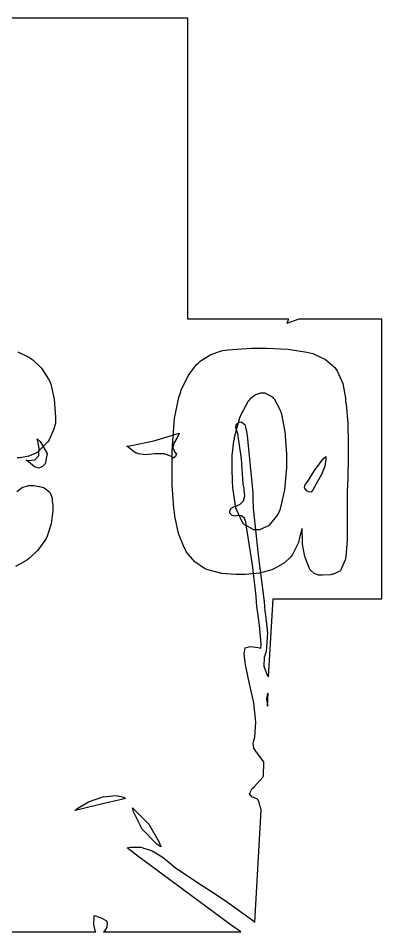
# Model space of a CAD drawing. Extents: x 103 to 248, y 22 to 332.
# Drawn here: x 223.4 to 247.9, y 201.8 to 263.2 of the extents above; entities that cross this region are included whole.
import ezdxf

# ---------------------------------------------------------------- set-up
doc = ezdxf.new("R2010")
doc.units = 0
doc.header["$MEASUREMENT"] = 0

msp = doc.modelspace()

# ---------------------------------------------------------------- linework, layer by layer
at = {"color": 32}
msp.add_lwpolyline([(217.381, 201.789), (228.6, 201.789), (228.556, 201.861), (228.468, 202.283), (228.484, 202.777), (228.494, 202.883), (228.572, 202.849), (229.009, 202.698), (229.324, 202.512), (229.342, 202.458), (229.368, 202.398), (229.354, 202.098), (229.181, 201.833), (229.129, 201.789), (238.372, 201.789), (237.727, 202.239), (231.351, 206.932), (230.717, 207.433), (230.939, 207.48), (231.636, 207.472), (232.409, 207.231), (233.077, 206.819), (233.531, 206.462), (233.679, 206.339), (233.952, 206.119), (235.381, 205.136), (236.845, 204.206), (237.137, 204.012), (237.322, 203.889), (239.156, 202.575), (239.324, 202.424), (239.748, 209.973), (239.748, 210), (239.713, 210.06), (239.713, 210.079), (239.688, 210.13), (239.65, 210.3), (239.611, 210.516), (239.499, 210.701), (239.291, 210.807), (239.219, 210.821), (239.143, 210.834), (238.953, 211.077), (239.139, 211.42), (239.219, 211.49), (239.298, 211.552), (239.853, 212.196), (239.889, 212.266), (239.925, 213.184), (239.907, 213.238), (239.518, 213.767), (239.466, 213.819), (239.422, 213.863), (239.25, 214.138), (239.201, 214.481), (239.219, 214.559), (239.306, 214.879), (239.383, 215.886), (239.244, 217.179), (238.96, 218.459), (238.742, 219.421), (238.69, 219.745), (238.664, 219.932), (238.601, 220.493), (238.672, 220.879), (239.007, 220.982), (239.538, 220.911), (239.713, 220.875), (239.747, 221.139), (239.637, 222.422), (239.438, 223.689), (239.43, 223.944), (239.412, 224.368), (239.147, 226.483), (238.813, 228.6), (238.76, 229.023), (238.748, 229.104), (238.709, 229.348), (238.618, 229.606), (238.423, 229.759), (238.143, 229.78), (238.055, 229.765), (238.011, 229.756), (237.789, 229.783), (237.64, 229.95), (237.632, 230.011), (237.622, 230.073), (237.696, 230.271), (237.895, 230.382), (237.949, 230.4), (238.048, 230.427), (238.335, 230.553), (238.556, 230.775), (238.632, 231.109), (238.604, 231.479), (238.584, 231.599), (238.53, 231.925), (238.412, 233.609), (238.169, 235.295), (238.055, 235.62), (238.037, 235.664), (238.059, 235.904), (238.239, 236.07), (238.301, 236.079), (238.383, 236.087), (238.645, 235.92), (238.715, 235.611), (238.724, 235.549), (238.795, 235.17), (239.174, 231.317), (239.183, 230.929), (239.2, 230.294), (239.535, 227.137), (239.941, 223.979), (239.995, 223.344), (240.021, 223.097), (240.166, 221.876), (240.083, 220.636), (239.995, 220.38), (239.951, 220.266), (239.919, 219.644), (240.153, 219.04), (240.242, 218.935), (240.558, 224.19), (247.862, 224.19), (247.862, 242.994), (242.288, 242.994), (242.217, 242.968), (241.547, 242.729), (241.476, 242.711), (241.485, 242.739), (241.573, 242.977), (241.583, 242.994), (234.81, 242.994), (234.81, 263.242), (219.921, 263.242)], dxfattribs=at)
at = {"color": 7}
for points in [[(245.604, 234.104), (245.604, 233.963), (245.604, 233.645), (245.604, 233.539), (245.604, 233.318), (245.577, 232.755), (245.569, 232.657), (245.569, 232.27), (245.533, 231.398), (245.533, 231.105), (245.533, 231.105), (245.533, 229.199), (245.533, 228.564), (245.533, 228.151), (245.444, 227.004), (245.427, 226.906), (245.409, 226.81), (245.109, 226.139), (245.074, 226.095), (245.03, 226.05), (244.536, 225.823), (244.475, 225.814), (244.421, 225.805), (243.88, 225.778), (243.699, 225.778), (243.601, 225.778), (243.31, 225.88), (243.062, 226.104), (243.028, 226.167), (242.992, 226.228), (242.702, 226.97), (242.675, 227.048), (242.657, 227.137), (242.535, 227.864), (242.535, 228.107), (242.525, 228.195), (242.499, 228.737), (242.499, 228.917), (242.481, 228.873), (242.305, 228.195), (242.288, 228.107), (242.27, 228.019), (241.855, 227.171), (241.793, 227.083), (241.731, 227.004), (241.312, 226.616), (240.735, 226.263), (240.594, 226.201), (240.462, 226.14), (239.637, 225.916), (238.661, 225.814), (238.337, 225.814), (238.027, 225.814), (237.101, 225.898), (236.227, 226.104), (236.079, 226.167), (235.928, 226.228), (235.263, 226.673), (234.721, 227.313), (234.633, 227.471), (234.545, 227.631), (234.182, 228.583), (233.926, 229.747), (233.892, 230.011), (233.856, 230.276), (233.755, 231.829), (233.741, 233.663), (233.751, 234.068), (233.759, 234.492), (233.908, 236.318), (234.2, 237.756), (234.28, 237.985), (234.359, 238.215), (234.83, 239.197), (235.391, 239.951), (235.515, 240.065), (235.638, 240.181), (236.347, 240.622), (237.145, 240.885), (237.313, 240.911), (237.49, 240.939), (239.077, 241.053), (239.606, 241.053), (240.097, 241.053), (241.569, 240.975), (242.825, 240.789), (243.028, 240.735), (243.231, 240.683), (244.081, 240.291), (244.704, 239.739), (244.792, 239.606), (244.888, 239.474), (245.241, 238.664), (245.418, 237.676), (245.427, 237.455), (245.462, 237.253), (245.568, 235.992), (245.604, 234.576), (245.604, 234.104)], [(239.43, 228.847), (239.649, 228.847), (240.308, 229.143), (240.859, 229.844), (240.947, 230.047), (241.035, 230.25), (241.344, 231.51), (241.476, 233.005), (241.476, 233.503), (241.476, 233.944), (241.387, 235.126), (241.37, 235.267), (241.352, 235.409), (241.122, 236.609), (241.088, 236.714), (241.062, 236.812), (240.647, 237.614), (240.594, 237.666), (240.541, 237.728), (239.999, 238.019), (239.819, 238.019), (239.702, 238.019), (239.35, 237.91), (238.997, 237.64), (238.937, 237.56), (238.875, 237.482), (238.345, 236.511), (238.301, 236.397), (238.257, 236.282), (237.931, 235.046), (237.913, 234.914), (237.887, 234.782), (237.772, 233.823), (237.772, 233.503), (237.772, 233.08), (237.798, 231.953), (237.808, 231.811), (237.816, 231.67), (237.991, 230.434), (238.019, 230.328), (238.045, 230.223), (238.46, 229.342), (238.514, 229.27), (238.574, 229.199), (239.215, 228.847), (239.43, 228.847)]]:
    msp.add_lwpolyline(points, close=True, dxfattribs=at)
for points in [[(223.357, 240.807), (224.094, 240.446), (224.226, 240.348), (224.359, 240.26), (224.94, 239.692), (225.415, 238.963), (225.495, 238.795), (225.565, 238.628), (225.808, 237.628), (225.892, 236.397), (225.884, 236.115), (225.884, 235.992), (225.794, 235.682), (225.778, 235.62), (225.76, 235.559), (225.469, 234.88), (225.425, 234.81), (225.381, 234.739), (224.728, 234.094), (224.649, 234.032), (224.569, 233.98), (224.084, 233.777), (223.501, 233.679), (223.308, 233.679)], [(223.29, 231.396), (223.639, 231.684), (224.079, 231.811), (224.226, 231.811), (224.437, 231.811), (225.019, 231.696), (225.072, 231.669), (225.124, 231.643), (225.504, 231.352), (225.531, 231.316), (225.557, 231.282), (225.672, 230.963), (225.672, 230.857), (225.672, 230.753), (225.708, 230.514), (225.708, 230.434), (225.708, 230.135), (225.596, 229.235), (225.327, 228.398), (225.249, 228.247), (225.169, 228.107), (224.698, 227.463), (224.137, 226.924), (224.014, 226.836), (223.89, 226.748), (223.202, 226.369)]]:
    msp.add_lwpolyline(points, dxfattribs=at)
at = {"color": 32}
for points in [[(224.649, 234.95), (224.852, 234.765), (225.337, 233.958), (225.187, 233.274), (225.072, 233.15), (225.013, 233.087), (224.755, 232.968), (224.476, 233.063), (224.203, 233.291), (223.988, 233.463), (223.908, 233.503), (224.051, 233.48), (224.505, 233.527), (224.768, 233.817), (224.786, 234.312), (224.691, 234.793), (224.649, 234.95)], [(234.208, 235.339), (234.195, 235.248), (234.067, 234.985), (233.868, 234.651), (233.796, 234.317), (233.954, 234.027), (234.032, 233.962), (234.045, 233.954), (233.978, 233.765), (233.824, 233.642), (233.821, 233.645), (233.702, 233.754), (233.216, 233.944), (232.581, 233.941), (231.94, 233.879), (231.454, 233.932), (231.316, 233.998), (231.28, 234.016), (231.092, 234.148), (230.777, 234.386), (230.681, 234.457), (231.016, 234.492), (232.511, 234.819), (233.918, 235.251), (234.208, 235.339)], [(242.747, 231.915), (242.861, 232.048), (243.323, 232.821), (243.91, 233.611), (244.086, 233.751), (244.092, 233.59), (244.019, 233.102), (243.814, 232.556), (243.541, 232.07), (243.336, 231.72), (243.276, 231.599), (243.248, 231.546), (243.102, 231.366), (242.895, 231.386), (242.852, 231.422), (242.807, 231.458), (242.667, 231.643), (242.704, 231.866), (242.747, 231.915)], [(240.171, 216.958), (240.206, 217.84), (240.162, 217.796), (240.108, 217.453), (240.162, 217.038), (240.171, 216.958)], [(230.61, 210.749), (230.336, 210.688), (228.965, 210.371), (227.506, 210.018), (227.189, 209.939), (227.394, 210.111), (228.1, 210.522), (229.085, 210.873), (229.977, 210.961), (230.489, 210.848), (230.61, 210.749)], [(231.069, 210.115), (231.262, 209.948), (232.166, 209.021), (232.876, 207.812), (232.974, 207.504), (232.709, 207.69), (231.717, 208.691), (231.13, 209.851), (231.069, 210.115)]]:
    msp.add_lwpolyline(points, close=True, dxfattribs=at)

doc.saveas('drawing.dxf')
